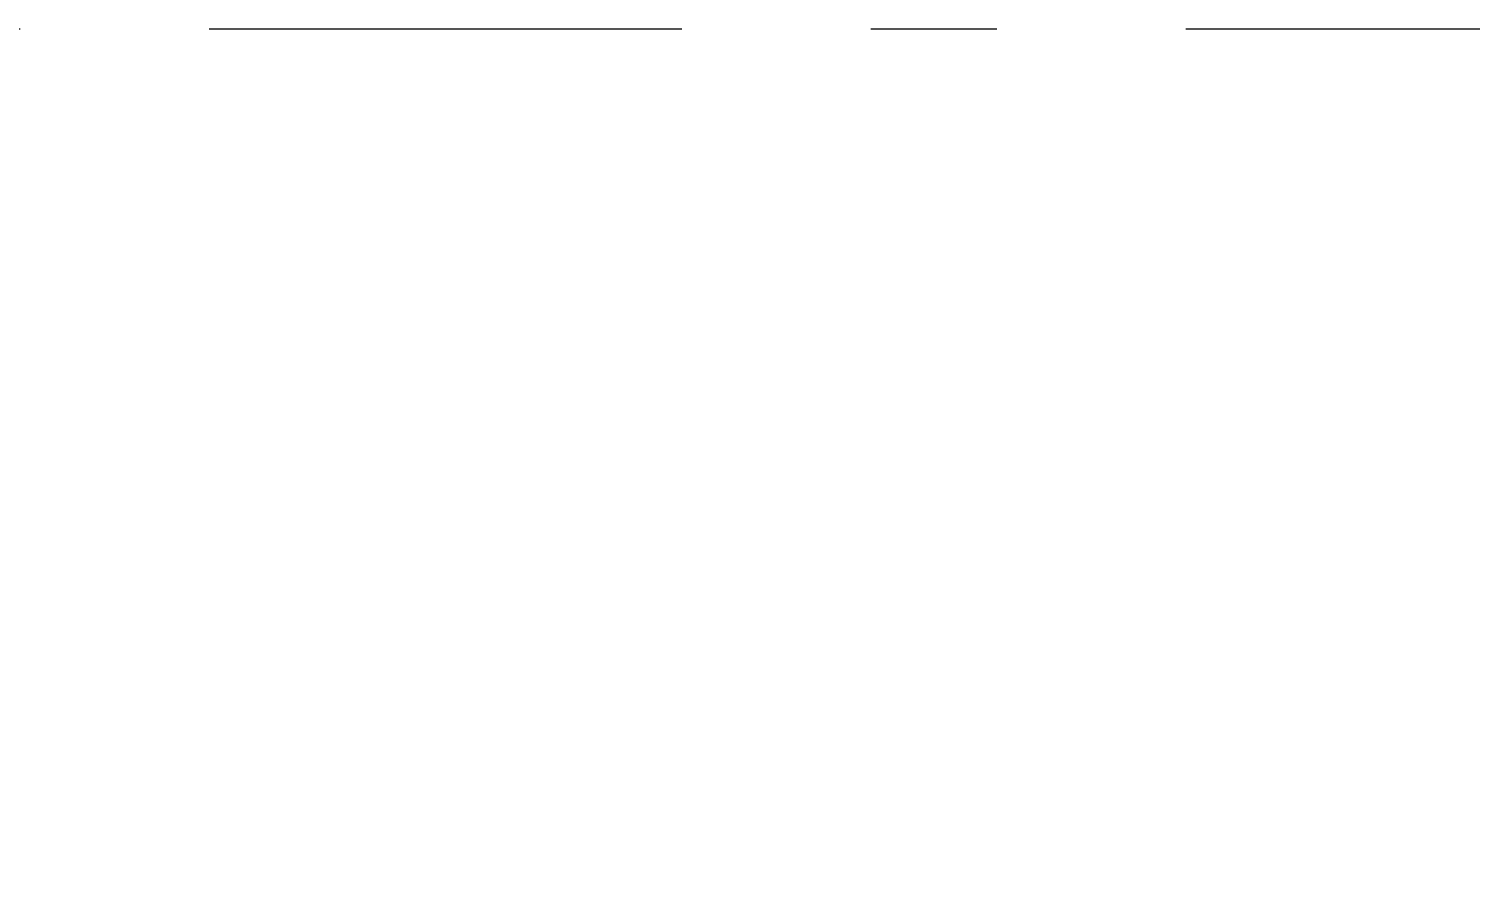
# Model space of a CAD drawing. Header units: millimetres. Extents: x -48147 to 1392261, y -496296 to 18123.
# Drawn here: x 1376492 to 1377299, y -477533 to -477051 of the extents above; entities that cross this region are included whole.
import ezdxf

# ---------------------------------------------------------------- set-up
doc = ezdxf.new("R2010")
doc.units = ezdxf.units.MM
doc.header["$MEASUREMENT"] = 0
doc.linetypes.add('Double Dashed', pattern=[546.805537, 264.583325, -105.833328, 70.555556, -105.833328])
doc.linetypes.add('Wipeout_Contour', pattern=[1000, 0, -1000])
doc.layers.add('A-95-P_Drawing', color=7, linetype='Continuous')
doc.layers.add('A-95-P_Drawing_Pen_No__1', color=7, linetype='Continuous', lineweight=13)
doc.layers.add('A-95-P_Text_1_50_GA_Pen_No__1', color=7, linetype='Continuous', lineweight=13)
doc.styles.add('GENERATED_STYLE_1', font='')
doc.styles.get('GENERATED_STYLE_1').set_extended_font_data('Swis721 BT')

msp = doc.modelspace()

# ---------------------------------------------------------------- texts
at = {"layer": 'A-95-P_Text_1_50_GA_Pen_No__1', "linetype": 'Continuous', "insert": (1376263.96, -477083.05), "char_height": 150, "width": 2621.7737, "attachment_point": 2, "line_spacing_factor": 0.422939, "style": 'GENERATED_STYLE_1'}
msp.add_mtext('\\A1;{\\fSwis721 BT|b0|i0|c0|p34;External wall detail see : EC-MA-00-ZZ-DR-A-25157}', dxfattribs=at)

# ---------------------------------------------------------------- next in the draw order: wipeouts: each hides what was drawn before it
at = {"color": 254, "linetype": 'Wipeout_Contour', "lineweight": 0, "ltscale": 5838821.984801937}
msp.add_wipeout([(1374953.07, -477051.23), (1378410.83, -477051.23), (1378410.83, -493366.07), (1374953.07, -493366.07)], dxfattribs=at).dxf.layer = 'A-95-P_Drawing'

# ---------------------------------------------------------------- next in the draw order: linework, layer by layer
at = {"layer": 'A-95-P_Drawing_Pen_No__1', "linetype": 'Double Dashed', "flags": 128}
msp.add_lwpolyline([(1374953.07, -477051.23), (1378410.83, -477051.23), (1378410.83, -493366.07), (1374953.07, -493366.07)], close=True, dxfattribs=at)

doc.saveas('drawing.dxf')
